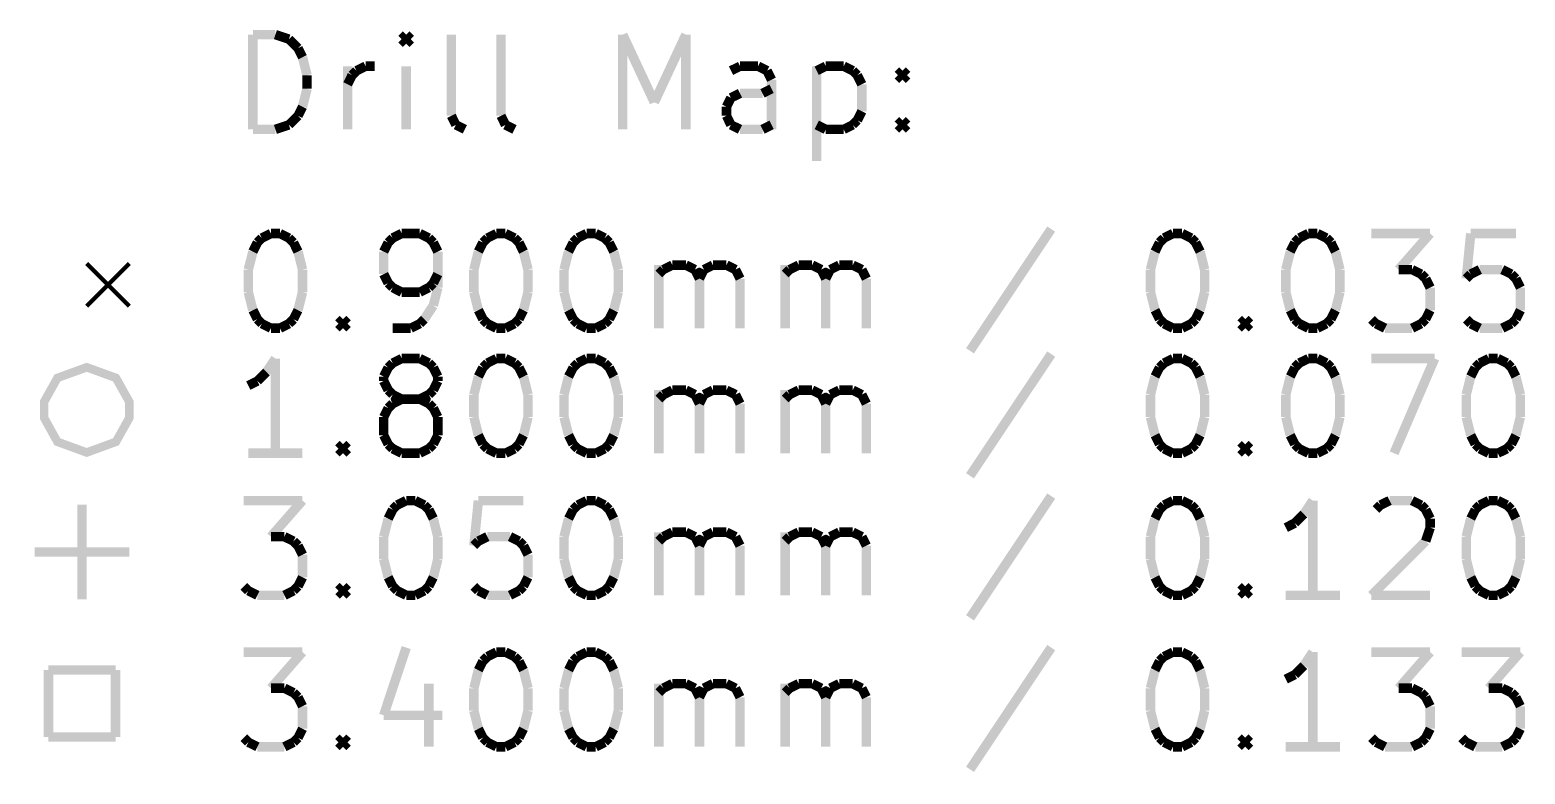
# Model space of a CAD drawing. Extents: x 0.23 to 9.34, y 0.11 to 4.43.
# Drawn here: x 0.228 to 1.471, y 0.119 to 0.738 of the extents above; entities that cross this region are included whole.
import ezdxf

# ---------------------------------------------------------------- set-up
doc = ezdxf.new("R2010")
doc.units = 0
doc.layers.get('0').update_dxf_attribs({"linetype": 'CONTINUOUS'})

msp = doc.modelspace()

# ---------------------------------------------------------------- linework, layer by layer
at = {"color": 173}
for points, const_width in [([(0.41314, 0.655328), (0.41314, 0.734104)], 0.007874), ([(0.41314, 0.734104), (0.431858, 0.734104)], 0.007874), ([(0.431858, 0.734104), (0.443088, 0.73036)], 0.007874), ([(0.443088, 0.73036), (0.450629, 0.722819)], 0.007874), ([(0.540582, 0.734104), (0.536838, 0.73036)], 0.007874), ([(0.536838, 0.73036), (0.540582, 0.726563)], 0.007874), ([(0.544379, 0.73036), (0.540582, 0.734104)], 0.007874), ([(0.540582, 0.734104), (0.540582, 0.726563)], 0.007874), ([(0.540582, 0.726563), (0.544379, 0.73036)], 0.007874), ([(0.578125, 0.666613), (0.578125, 0.734104)], 0.007874), ([(0.619358, 0.666613), (0.619358, 0.734104)], 0.007874), ([(0.720594, 0.655328), (0.720594, 0.734104)], 0.007874), ([(0.720594, 0.734104), (0.746853, 0.677843)], 0.007874), ([(0.746853, 0.677843), (0.773058, 0.734104)], 0.007874), ([(0.773058, 0.734104), (0.773058, 0.655328)], 0.007874), ([(0.450629, 0.722819), (0.454372, 0.715332)], 0.007874), ([(0.454372, 0.715332), (0.458117, 0.700358)], 0.007874), ([(0.491863, 0.655328), (0.491863, 0.707844)], 0.007874), ([(0.499349, 0.704101), (0.506836, 0.707844)], 0.007874), ([(0.506836, 0.707844), (0.514378, 0.707844)], 0.007874), ([(0.540582, 0.655328), (0.540582, 0.707844)], 0.007874), ([(0.818088, 0.707844), (0.810547, 0.704101)], 0.007874), ([(0.833062, 0.707844), (0.818088, 0.707844)], 0.007874), ([(0.840549, 0.704101), (0.833062, 0.707844)], 0.007874), ([(0.881836, 0.707844), (0.881836, 0.629124)], 0.007874), ([(0.881836, 0.704101), (0.889324, 0.707844)], 0.007874), ([(0.889324, 0.707844), (0.904297, 0.707844)], 0.007874), ([(0.904297, 0.707844), (0.911783, 0.704101)], 0.007874), ([(0.458117, 0.700358), (0.458117, 0.689074)], 0.007874), ([(0.491863, 0.692817), (0.495606, 0.700358)], 0.007874), ([(0.495606, 0.700358), (0.499349, 0.704101)], 0.007874), ([(0.844293, 0.696615), (0.840549, 0.704101)], 0.007874), ([(0.844293, 0.655328), (0.844293, 0.696615)], 0.007874), ([(0.911783, 0.704101), (0.915582, 0.700358)], 0.007874), ([(0.915582, 0.700358), (0.919325, 0.692817)], 0.007874), ([(0.919325, 0.692817), (0.919325, 0.670356)], 0.007874), ([(0.949328, 0.700358), (0.953071, 0.704101)], 0.007874), ([(0.953071, 0.696615), (0.949328, 0.700358)], 0.007874), ([(0.953071, 0.704101), (0.956814, 0.700358)], 0.007874), ([(0.953071, 0.704101), (0.953071, 0.696615)], 0.007874), ([(0.956814, 0.700358), (0.953071, 0.696615)], 0.007874), ([(0.458117, 0.689074), (0.454372, 0.6741)], 0.007874), ([(0.806803, 0.6741), (0.810547, 0.681586)], 0.007874), ([(0.810547, 0.681586), (0.818088, 0.685331)], 0.007874), ([(0.818088, 0.685331), (0.836806, 0.685331)], 0.007874), ([(0.836806, 0.685331), (0.844293, 0.689074)], 0.007874), ([(0.454372, 0.6741), (0.450629, 0.666613)], 0.007874), ([(0.806803, 0.666613), (0.806803, 0.6741)], 0.007874), ([(0.919325, 0.670356), (0.915582, 0.662869)], 0.007874), ([(0.431858, 0.655328), (0.41314, 0.655328)], 0.007874), ([(0.443088, 0.659071), (0.431858, 0.655328)], 0.007874), ([(0.450629, 0.666613), (0.443088, 0.659071)], 0.007874), ([(0.581868, 0.659071), (0.578125, 0.666613)], 0.007874), ([(0.589356, 0.655328), (0.581868, 0.659071)], 0.007874), ([(0.623101, 0.659071), (0.619358, 0.666613)], 0.007874), ([(0.630588, 0.655328), (0.623101, 0.659071)], 0.007874), ([(0.810547, 0.659071), (0.806803, 0.666613)], 0.007874), ([(0.818088, 0.655328), (0.810547, 0.659071)], 0.007874), ([(0.836806, 0.655328), (0.818088, 0.655328)], 0.007874), ([(0.844293, 0.659071), (0.836806, 0.655328)], 0.007874), ([(0.889324, 0.655328), (0.881836, 0.659071)], 0.007874), ([(0.904297, 0.655328), (0.889324, 0.655328)], 0.007874), ([(0.911783, 0.659071), (0.904297, 0.655328)], 0.007874), ([(0.915582, 0.662869), (0.911783, 0.659071)], 0.007874), ([(0.949328, 0.659071), (0.953071, 0.662869)], 0.007874), ([(0.953071, 0.655328), (0.949328, 0.659071)], 0.007874), ([(0.953071, 0.662869), (0.956814, 0.659071)], 0.007874), ([(0.953071, 0.662869), (0.953071, 0.655328)], 0.007874), ([(0.956814, 0.659071), (0.953071, 0.655328)], 0.007874), ([(0.420628, 0.564996), (0.428114, 0.568739)], 0.007874), ([(0.428114, 0.568739), (0.435601, 0.568739)], 0.007874), ([(0.435601, 0.568739), (0.443088, 0.564996)], 0.007874), ([(0.536838, 0.568739), (0.529351, 0.564996)], 0.007874), ([(0.551867, 0.568739), (0.536838, 0.568739)], 0.007874), ([(0.559353, 0.564996), (0.551867, 0.568739)], 0.007874), ([(0.608074, 0.564996), (0.615614, 0.568739)], 0.007874), ([(0.615614, 0.568739), (0.623101, 0.568739)], 0.007874), ([(0.623101, 0.568739), (0.630588, 0.564996)], 0.007874), ([(0.683106, 0.564996), (0.690593, 0.568739)], 0.007874), ([(0.690593, 0.568739), (0.698079, 0.568739)], 0.007874), ([(0.698079, 0.568739), (0.705567, 0.564996)], 0.007874), ([(1.07677, 0.572483), (1.00928, 0.471246)], 0.007874), ([(1.17052, 0.564996), (1.17801, 0.568739)], 0.007874), ([(1.17801, 0.568739), (1.18555, 0.568739)], 0.007874), ([(1.18555, 0.568739), (1.19303, 0.564996)], 0.007874), ([(1.28299, 0.564996), (1.29053, 0.568739)], 0.007874), ([(1.29053, 0.568739), (1.29801, 0.568739)], 0.007874), ([(1.29801, 0.568739), (1.3055, 0.564996)], 0.007874), ([(1.34299, 0.568739), (1.39176, 0.568739)], 0.007874), ([(1.39176, 0.568739), (1.36551, 0.538738)], 0.007874), ([(1.42551, 0.568739), (1.42176, 0.53125)], 0.007874), ([(1.463, 0.568739), (1.42551, 0.568739)], 0.007874), ([(0.41314, 0.553711), (0.416883, 0.561253)], 0.007874), ([(0.416883, 0.561253), (0.420628, 0.564996)], 0.007874), ([(0.443088, 0.564996), (0.446886, 0.561253)], 0.007874), ([(0.446886, 0.561253), (0.450629, 0.553711)], 0.007874), ([(0.525608, 0.561253), (0.521864, 0.553711)], 0.007874), ([(0.529351, 0.564996), (0.525608, 0.561253)], 0.007874), ([(0.563097, 0.561253), (0.559353, 0.564996)], 0.007874), ([(0.56684, 0.553711), (0.563097, 0.561253)], 0.007874), ([(0.600586, 0.553711), (0.604329, 0.561253)], 0.007874), ([(0.604329, 0.561253), (0.608074, 0.564996)], 0.007874), ([(0.630588, 0.564996), (0.634332, 0.561253)], 0.007874), ([(0.634332, 0.561253), (0.638075, 0.553711)], 0.007874), ([(0.675564, 0.553711), (0.679363, 0.561253)], 0.007874), ([(0.679363, 0.561253), (0.683106, 0.564996)], 0.007874), ([(0.705567, 0.564996), (0.70931, 0.561253)], 0.007874), ([(0.70931, 0.561253), (0.713108, 0.553711)], 0.007874), ([(1.16303, 0.553711), (1.16677, 0.561253)], 0.007874), ([(1.16677, 0.561253), (1.17052, 0.564996)], 0.007874), ([(1.19303, 0.564996), (1.19678, 0.561253)], 0.007874), ([(1.19678, 0.561253), (1.20052, 0.553711)], 0.007874), ([(1.2755, 0.553711), (1.27924, 0.561253)], 0.007874), ([(1.27924, 0.561253), (1.28299, 0.564996)], 0.007874), ([(1.3055, 0.564996), (1.30924, 0.561253)], 0.007874), ([(1.30924, 0.561253), (1.31299, 0.553711)], 0.007874), ([(0.409343, 0.538738), (0.41314, 0.553711)], 0.007874), ([(0.450629, 0.553711), (0.454372, 0.538738)], 0.007874), ([(0.521864, 0.553711), (0.521864, 0.534993)], 0.007874), ([(0.56684, 0.523762), (0.56684, 0.553711)], 0.007874), ([(0.596843, 0.538738), (0.600586, 0.553711)], 0.007874), ([(0.638075, 0.553711), (0.641818, 0.538738)], 0.007874), ([(0.671821, 0.538738), (0.675564, 0.553711)], 0.007874), ([(0.713108, 0.553711), (0.716851, 0.538738)], 0.007874), ([(1.15929, 0.538738), (1.16303, 0.553711)], 0.007874), ([(1.20052, 0.553711), (1.20426, 0.538738)], 0.007874), ([(1.27176, 0.538738), (1.2755, 0.553711)], 0.007874), ([(1.31299, 0.553711), (1.31673, 0.538738)], 0.007874), ([(0.275011, 0.543728), (0.310439, 0.508301)], 0.003543), ([(0.310439, 0.543728), (0.275011, 0.508301)], 0.003543), ([(0.409343, 0.519965), (0.409343, 0.538738)], 0.007874), ([(0.454372, 0.538738), (0.454372, 0.519965)], 0.007874), ([(0.521864, 0.534993), (0.525608, 0.527507)], 0.007874), ([(0.563097, 0.527507), (0.56684, 0.534993)], 0.007874), ([(0.596843, 0.519965), (0.596843, 0.538738)], 0.007874), ([(0.641818, 0.538738), (0.641818, 0.519965)], 0.007874), ([(0.671821, 0.519965), (0.671821, 0.538738)], 0.007874), ([(0.716851, 0.538738), (0.716851, 0.519965)], 0.007874), ([(0.750597, 0.490018), (0.750597, 0.542481)], 0.007874), ([(0.750597, 0.534993), (0.75434, 0.538738)], 0.007874), ([(0.75434, 0.538738), (0.761828, 0.542481)], 0.007874), ([(0.761828, 0.542481), (0.773058, 0.542481)], 0.007874), ([(0.773058, 0.542481), (0.780599, 0.538738)], 0.007874), ([(0.780599, 0.538738), (0.784343, 0.53125)], 0.007874), ([(0.784343, 0.53125), (0.788086, 0.538738)], 0.007874), ([(0.784343, 0.53125), (0.784343, 0.490018)], 0.007874), ([(0.788086, 0.538738), (0.795574, 0.542481)], 0.007874), ([(0.795574, 0.542481), (0.806803, 0.542481)], 0.007874), ([(0.806803, 0.542481), (0.814344, 0.538738)], 0.007874), ([(0.814344, 0.538738), (0.818088, 0.53125)], 0.007874), ([(0.818088, 0.53125), (0.818088, 0.490018)], 0.007874), ([(0.855578, 0.490018), (0.855578, 0.542481)], 0.007874), ([(0.855578, 0.534993), (0.859321, 0.538738)], 0.007874), ([(0.859321, 0.538738), (0.866808, 0.542481)], 0.007874), ([(0.866808, 0.542481), (0.878039, 0.542481)], 0.007874), ([(0.878039, 0.542481), (0.885579, 0.538738)], 0.007874), ([(0.885579, 0.538738), (0.889324, 0.53125)], 0.007874), ([(0.889324, 0.53125), (0.893067, 0.538738)], 0.007874), ([(0.889324, 0.53125), (0.889324, 0.490018)], 0.007874), ([(0.893067, 0.538738), (0.900553, 0.542481)], 0.007874), ([(0.900553, 0.542481), (0.911783, 0.542481)], 0.007874), ([(0.911783, 0.542481), (0.919325, 0.538738)], 0.007874), ([(0.919325, 0.538738), (0.923068, 0.53125)], 0.007874), ([(0.923068, 0.53125), (0.923068, 0.490018)], 0.007874), ([(1.15929, 0.519965), (1.15929, 0.538738)], 0.007874), ([(1.20426, 0.538738), (1.20426, 0.519965)], 0.007874), ([(1.27176, 0.519965), (1.27176, 0.538738)], 0.007874), ([(1.31673, 0.538738), (1.31673, 0.519965)], 0.007874), ([(1.36551, 0.538738), (1.37674, 0.538738)], 0.007874), ([(1.37674, 0.538738), (1.38422, 0.534993)], 0.007874), ([(1.38422, 0.534993), (1.38802, 0.53125)], 0.007874), ([(1.38802, 0.53125), (1.39176, 0.523762)], 0.007874), ([(1.42176, 0.53125), (1.42551, 0.534993)], 0.007874), ([(1.42551, 0.534993), (1.433, 0.538738)], 0.007874), ([(1.433, 0.538738), (1.45171, 0.538738)], 0.007874), ([(1.45171, 0.538738), (1.45925, 0.534993)], 0.007874), ([(1.45925, 0.534993), (1.463, 0.53125)], 0.007874), ([(1.463, 0.53125), (1.46674, 0.523762)], 0.007874), ([(0.41314, 0.504992), (0.409343, 0.519965)], 0.007874), ([(0.454372, 0.519965), (0.450629, 0.504992)], 0.007874), ([(0.525608, 0.527507), (0.529351, 0.523762)], 0.007874), ([(0.529351, 0.523762), (0.536838, 0.519965)], 0.007874), ([(0.536838, 0.519965), (0.551867, 0.519965)], 0.007874), ([(0.551867, 0.519965), (0.559353, 0.523762)], 0.007874), ([(0.559353, 0.523762), (0.563097, 0.527507)], 0.007874), ([(0.563097, 0.508735), (0.56684, 0.523762)], 0.007874), ([(0.600586, 0.504992), (0.596843, 0.519965)], 0.007874), ([(0.641818, 0.519965), (0.638075, 0.504992)], 0.007874), ([(0.675564, 0.504992), (0.671821, 0.519965)], 0.007874), ([(0.716851, 0.519965), (0.713108, 0.504992)], 0.007874), ([(1.16303, 0.504992), (1.15929, 0.519965)], 0.007874), ([(1.20426, 0.519965), (1.20052, 0.504992)], 0.007874), ([(1.2755, 0.504992), (1.27176, 0.519965)], 0.007874), ([(1.31673, 0.519965), (1.31299, 0.504992)], 0.007874), ([(1.39176, 0.523762), (1.39176, 0.504992)], 0.007874), ([(1.46674, 0.523762), (1.46674, 0.504992)], 0.007874), ([(0.55561, 0.497504), (0.563097, 0.508735)], 0.007874), ([(0.416883, 0.497504), (0.41314, 0.504992)], 0.007874), ([(0.420628, 0.493761), (0.416883, 0.497504)], 0.007874), ([(0.428114, 0.490018), (0.420628, 0.493761)], 0.007874), ([(0.443088, 0.493761), (0.435601, 0.490018)], 0.007874), ([(0.446886, 0.497504), (0.443088, 0.493761)], 0.007874), ([(0.450629, 0.504992), (0.446886, 0.497504)], 0.007874), ([(0.484375, 0.493761), (0.488118, 0.497504)], 0.007874), ([(0.488118, 0.490018), (0.484375, 0.493761)], 0.007874), ([(0.488118, 0.497504), (0.491863, 0.493761)], 0.007874), ([(0.488118, 0.497504), (0.488118, 0.490018)], 0.007874), ([(0.491863, 0.493761), (0.488118, 0.490018)], 0.007874), ([(0.544379, 0.490018), (0.551867, 0.493761)], 0.007874), ([(0.551867, 0.493761), (0.55561, 0.497504)], 0.007874), ([(0.604329, 0.497504), (0.600586, 0.504992)], 0.007874), ([(0.608074, 0.493761), (0.604329, 0.497504)], 0.007874), ([(0.615614, 0.490018), (0.608074, 0.493761)], 0.007874), ([(0.630588, 0.493761), (0.623101, 0.490018)], 0.007874), ([(0.634332, 0.497504), (0.630588, 0.493761)], 0.007874), ([(0.638075, 0.504992), (0.634332, 0.497504)], 0.007874), ([(0.679363, 0.497504), (0.675564, 0.504992)], 0.007874), ([(0.683106, 0.493761), (0.679363, 0.497504)], 0.007874), ([(0.690593, 0.490018), (0.683106, 0.493761)], 0.007874), ([(0.705567, 0.493761), (0.698079, 0.490018)], 0.007874), ([(0.70931, 0.497504), (0.705567, 0.493761)], 0.007874), ([(0.713108, 0.504992), (0.70931, 0.497504)], 0.007874), ([(1.16677, 0.497504), (1.16303, 0.504992)], 0.007874), ([(1.17052, 0.493761), (1.16677, 0.497504)], 0.007874), ([(1.17801, 0.490018), (1.17052, 0.493761)], 0.007874), ([(1.19303, 0.493761), (1.18555, 0.490018)], 0.007874), ([(1.19678, 0.497504), (1.19303, 0.493761)], 0.007874), ([(1.20052, 0.504992), (1.19678, 0.497504)], 0.007874), ([(1.23427, 0.493761), (1.23801, 0.497504)], 0.007874), ([(1.23801, 0.490018), (1.23427, 0.493761)], 0.007874), ([(1.23801, 0.497504), (1.24175, 0.493761)], 0.007874), ([(1.23801, 0.497504), (1.23801, 0.490018)], 0.007874), ([(1.24175, 0.493761), (1.23801, 0.490018)], 0.007874), ([(1.27924, 0.497504), (1.2755, 0.504992)], 0.007874), ([(1.28299, 0.493761), (1.27924, 0.497504)], 0.007874), ([(1.29053, 0.490018), (1.28299, 0.493761)], 0.007874), ([(1.3055, 0.493761), (1.29801, 0.490018)], 0.007874), ([(1.30924, 0.497504), (1.3055, 0.493761)], 0.007874), ([(1.31299, 0.504992), (1.30924, 0.497504)], 0.007874), ([(1.34673, 0.493761), (1.34299, 0.497504)], 0.007874), ([(1.35427, 0.490018), (1.34673, 0.493761)], 0.007874), ([(1.38422, 0.493761), (1.37674, 0.490018)], 0.007874), ([(1.38802, 0.497504), (1.38422, 0.493761)], 0.007874), ([(1.39176, 0.504992), (1.38802, 0.497504)], 0.007874), ([(1.42551, 0.493761), (1.42176, 0.497504)], 0.007874), ([(1.433, 0.490018), (1.42551, 0.493761)], 0.007874), ([(1.45925, 0.493761), (1.45171, 0.490018)], 0.007874), ([(1.463, 0.497504), (1.45925, 0.493761)], 0.007874), ([(1.46674, 0.504992), (1.463, 0.497504)], 0.007874), ([(0.435601, 0.490018), (0.428114, 0.490018)], 0.007874), ([(0.529351, 0.490018), (0.544379, 0.490018)], 0.007874), ([(0.623101, 0.490018), (0.615614, 0.490018)], 0.007874), ([(0.698079, 0.490018), (0.690593, 0.490018)], 0.007874), ([(1.18555, 0.490018), (1.17801, 0.490018)], 0.007874), ([(1.29801, 0.490018), (1.29053, 0.490018)], 0.007874), ([(1.37674, 0.490018), (1.35427, 0.490018)], 0.007874), ([(1.45171, 0.490018), (1.433, 0.490018)], 0.007874), ([(1.07677, 0.468533), (1.00928, 0.367296)], 0.007874), ([(0.431858, 0.464789), (0.424371, 0.45356)], 0.007874), ([(0.431858, 0.386068), (0.431858, 0.464789)], 0.007874), ([(0.521864, 0.449815), (0.525608, 0.457303)], 0.007874), ([(0.525608, 0.457303), (0.529351, 0.461046)], 0.007874), ([(0.529351, 0.461046), (0.536838, 0.464789)], 0.007874), ([(0.536838, 0.464789), (0.551867, 0.464789)], 0.007874), ([(0.551867, 0.464789), (0.559353, 0.461046)], 0.007874), ([(0.559353, 0.461046), (0.563097, 0.457303)], 0.007874), ([(0.563097, 0.457303), (0.56684, 0.449815)], 0.007874), ([(0.600586, 0.449815), (0.604329, 0.457303)], 0.007874), ([(0.604329, 0.457303), (0.608074, 0.461046)], 0.007874), ([(0.608074, 0.461046), (0.615614, 0.464789)], 0.007874), ([(0.615614, 0.464789), (0.623101, 0.464789)], 0.007874), ([(0.623101, 0.464789), (0.630588, 0.461046)], 0.007874), ([(0.630588, 0.461046), (0.634332, 0.457303)], 0.007874), ([(0.634332, 0.457303), (0.638075, 0.449815)], 0.007874), ([(0.675564, 0.449815), (0.679363, 0.457303)], 0.007874), ([(0.679363, 0.457303), (0.683106, 0.461046)], 0.007874), ([(0.683106, 0.461046), (0.690593, 0.464789)], 0.007874), ([(0.690593, 0.464789), (0.698079, 0.464789)], 0.007874), ([(0.698079, 0.464789), (0.705567, 0.461046)], 0.007874), ([(0.705567, 0.461046), (0.70931, 0.457303)], 0.007874), ([(0.70931, 0.457303), (0.713108, 0.449815)], 0.007874), ([(1.16303, 0.449815), (1.16677, 0.457303)], 0.007874), ([(1.16677, 0.457303), (1.17052, 0.461046)], 0.007874), ([(1.17052, 0.461046), (1.17801, 0.464789)], 0.007874), ([(1.17801, 0.464789), (1.18555, 0.464789)], 0.007874), ([(1.18555, 0.464789), (1.19303, 0.461046)], 0.007874), ([(1.19303, 0.461046), (1.19678, 0.457303)], 0.007874), ([(1.19678, 0.457303), (1.20052, 0.449815)], 0.007874), ([(1.2755, 0.449815), (1.27924, 0.457303)], 0.007874), ([(1.27924, 0.457303), (1.28299, 0.461046)], 0.007874), ([(1.28299, 0.461046), (1.29053, 0.464789)], 0.007874), ([(1.29053, 0.464789), (1.29801, 0.464789)], 0.007874), ([(1.29801, 0.464789), (1.3055, 0.461046)], 0.007874), ([(1.3055, 0.461046), (1.30924, 0.457303)], 0.007874), ([(1.30924, 0.457303), (1.31299, 0.449815)], 0.007874), ([(1.34299, 0.464789), (1.39551, 0.464789)], 0.007874), ([(1.39551, 0.464789), (1.36176, 0.386068)], 0.007874), ([(1.42551, 0.449815), (1.42925, 0.457303)], 0.007874), ([(1.42925, 0.457303), (1.433, 0.461046)], 0.007874), ([(1.433, 0.461046), (1.44049, 0.464789)], 0.007874), ([(1.44049, 0.464789), (1.44797, 0.464789)], 0.007874), ([(1.44797, 0.464789), (1.45551, 0.461046)], 0.007874), ([(1.45551, 0.461046), (1.45925, 0.457303)], 0.007874), ([(1.45925, 0.457303), (1.463, 0.449815)], 0.007874), ([(0.416883, 0.446072), (0.409343, 0.442275)], 0.007874), ([(0.424371, 0.45356), (0.416883, 0.446072)], 0.007874), ([(0.521864, 0.446072), (0.521864, 0.449815)], 0.007874), ([(0.525608, 0.438531), (0.521864, 0.446072)], 0.007874), ([(0.56684, 0.446072), (0.563097, 0.438531)], 0.007874), ([(0.56684, 0.449815), (0.56684, 0.446072)], 0.007874), ([(0.596843, 0.434788), (0.600586, 0.449815)], 0.007874), ([(0.638075, 0.449815), (0.641818, 0.434788)], 0.007874), ([(0.671821, 0.434788), (0.675564, 0.449815)], 0.007874), ([(0.713108, 0.449815), (0.716851, 0.434788)], 0.007874), ([(1.15929, 0.434788), (1.16303, 0.449815)], 0.007874), ([(1.20052, 0.449815), (1.20426, 0.434788)], 0.007874), ([(1.27176, 0.434788), (1.2755, 0.449815)], 0.007874), ([(1.31299, 0.449815), (1.31673, 0.434788)], 0.007874), ([(1.42176, 0.434788), (1.42551, 0.449815)], 0.007874), ([(1.463, 0.449815), (1.46674, 0.434788)], 0.007874), ([(0.529351, 0.434788), (0.525608, 0.438531)], 0.007874), ([(0.536838, 0.431044), (0.529351, 0.434788)], 0.007874), ([(0.559353, 0.434788), (0.551867, 0.431044)], 0.007874), ([(0.563097, 0.438531), (0.559353, 0.434788)], 0.007874), ([(0.596843, 0.416069), (0.596843, 0.434788)], 0.007874), ([(0.641818, 0.434788), (0.641818, 0.416069)], 0.007874), ([(0.671821, 0.416069), (0.671821, 0.434788)], 0.007874), ([(0.716851, 0.434788), (0.716851, 0.416069)], 0.007874), ([(0.750597, 0.386068), (0.750597, 0.438531)], 0.007874), ([(0.750597, 0.431044), (0.75434, 0.434788)], 0.007874), ([(0.75434, 0.434788), (0.761828, 0.438531)], 0.007874), ([(0.761828, 0.438531), (0.773058, 0.438531)], 0.007874), ([(0.773058, 0.438531), (0.780599, 0.434788)], 0.007874), ([(0.780599, 0.434788), (0.784343, 0.4273)], 0.007874), ([(0.784343, 0.4273), (0.788086, 0.434788)], 0.007874), ([(0.788086, 0.434788), (0.795574, 0.438531)], 0.007874), ([(0.795574, 0.438531), (0.806803, 0.438531)], 0.007874), ([(0.806803, 0.438531), (0.814344, 0.434788)], 0.007874), ([(0.814344, 0.434788), (0.818088, 0.4273)], 0.007874), ([(0.855578, 0.386068), (0.855578, 0.438531)], 0.007874), ([(0.855578, 0.431044), (0.859321, 0.434788)], 0.007874), ([(0.859321, 0.434788), (0.866808, 0.438531)], 0.007874), ([(0.866808, 0.438531), (0.878039, 0.438531)], 0.007874), ([(0.878039, 0.438531), (0.885579, 0.434788)], 0.007874), ([(0.885579, 0.434788), (0.889324, 0.4273)], 0.007874), ([(0.889324, 0.4273), (0.893067, 0.434788)], 0.007874), ([(0.893067, 0.434788), (0.900553, 0.438531)], 0.007874), ([(0.900553, 0.438531), (0.911783, 0.438531)], 0.007874), ([(0.911783, 0.438531), (0.919325, 0.434788)], 0.007874), ([(0.919325, 0.434788), (0.923068, 0.4273)], 0.007874), ([(1.15929, 0.416069), (1.15929, 0.434788)], 0.007874), ([(1.20426, 0.434788), (1.20426, 0.416069)], 0.007874), ([(1.27176, 0.416069), (1.27176, 0.434788)], 0.007874), ([(1.31673, 0.434788), (1.31673, 0.416069)], 0.007874), ([(1.42176, 0.416069), (1.42176, 0.434788)], 0.007874), ([(1.46674, 0.434788), (1.46674, 0.416069)], 0.007874), ([(0.525608, 0.423557), (0.521864, 0.416069)], 0.007874), ([(0.529351, 0.4273), (0.525608, 0.423557)], 0.007874), ([(0.536838, 0.431044), (0.529351, 0.4273)], 0.007874), ([(0.551867, 0.431044), (0.536838, 0.431044)], 0.007874), ([(0.559353, 0.4273), (0.551867, 0.431044)], 0.007874), ([(0.563097, 0.423557), (0.559353, 0.4273)], 0.007874), ([(0.56684, 0.416069), (0.563097, 0.423557)], 0.007874), ([(0.784343, 0.4273), (0.784343, 0.386068)], 0.007874), ([(0.818088, 0.4273), (0.818088, 0.386068)], 0.007874), ([(0.889324, 0.4273), (0.889324, 0.386068)], 0.007874), ([(0.923068, 0.4273), (0.923068, 0.386068)], 0.007874), ([(0.521864, 0.416069), (0.521864, 0.401042)], 0.007874), ([(0.56684, 0.401042), (0.56684, 0.416069)], 0.007874), ([(0.600586, 0.401042), (0.596843, 0.416069)], 0.007874), ([(0.641818, 0.416069), (0.638075, 0.401042)], 0.007874), ([(0.675564, 0.401042), (0.671821, 0.416069)], 0.007874), ([(0.716851, 0.416069), (0.713108, 0.401042)], 0.007874), ([(1.16303, 0.401042), (1.15929, 0.416069)], 0.007874), ([(1.20426, 0.416069), (1.20052, 0.401042)], 0.007874), ([(1.2755, 0.401042), (1.27176, 0.416069)], 0.007874), ([(1.31673, 0.416069), (1.31299, 0.401042)], 0.007874), ([(1.42551, 0.401042), (1.42176, 0.416069)], 0.007874), ([(1.46674, 0.416069), (1.463, 0.401042)], 0.007874), ([(0.521864, 0.401042), (0.525608, 0.393554)], 0.007874), ([(0.563097, 0.393554), (0.56684, 0.401042)], 0.007874), ([(0.604329, 0.393554), (0.600586, 0.401042)], 0.007874), ([(0.638075, 0.401042), (0.634332, 0.393554)], 0.007874), ([(0.679363, 0.393554), (0.675564, 0.401042)], 0.007874), ([(0.713108, 0.401042), (0.70931, 0.393554)], 0.007874), ([(1.16677, 0.393554), (1.16303, 0.401042)], 0.007874), ([(1.20052, 0.401042), (1.19678, 0.393554)], 0.007874), ([(1.27924, 0.393554), (1.2755, 0.401042)], 0.007874), ([(1.31299, 0.401042), (1.30924, 0.393554)], 0.007874), ([(1.42925, 0.393554), (1.42551, 0.401042)], 0.007874), ([(1.463, 0.401042), (1.45925, 0.393554)], 0.007874), ([(0.454372, 0.386068), (0.409343, 0.386068)], 0.007874), ([(0.484375, 0.389811), (0.488118, 0.393554)], 0.007874), ([(0.488118, 0.386068), (0.484375, 0.389811)], 0.007874), ([(0.488118, 0.393554), (0.491863, 0.389811)], 0.007874), ([(0.488118, 0.393554), (0.488118, 0.386068)], 0.007874), ([(0.491863, 0.389811), (0.488118, 0.386068)], 0.007874), ([(0.525608, 0.393554), (0.529351, 0.389811)], 0.007874), ([(0.529351, 0.389811), (0.536838, 0.386068)], 0.007874), ([(0.536838, 0.386068), (0.551867, 0.386068)], 0.007874), ([(0.551867, 0.386068), (0.559353, 0.389811)], 0.007874), ([(0.559353, 0.389811), (0.563097, 0.393554)], 0.007874), ([(0.608074, 0.389811), (0.604329, 0.393554)], 0.007874), ([(0.615614, 0.386068), (0.608074, 0.389811)], 0.007874), ([(0.623101, 0.386068), (0.615614, 0.386068)], 0.007874), ([(0.630588, 0.389811), (0.623101, 0.386068)], 0.007874), ([(0.634332, 0.393554), (0.630588, 0.389811)], 0.007874), ([(0.683106, 0.389811), (0.679363, 0.393554)], 0.007874), ([(0.690593, 0.386068), (0.683106, 0.389811)], 0.007874), ([(0.698079, 0.386068), (0.690593, 0.386068)], 0.007874), ([(0.705567, 0.389811), (0.698079, 0.386068)], 0.007874), ([(0.70931, 0.393554), (0.705567, 0.389811)], 0.007874), ([(1.17052, 0.389811), (1.16677, 0.393554)], 0.007874), ([(1.17801, 0.386068), (1.17052, 0.389811)], 0.007874), ([(1.18555, 0.386068), (1.17801, 0.386068)], 0.007874), ([(1.19303, 0.389811), (1.18555, 0.386068)], 0.007874), ([(1.19678, 0.393554), (1.19303, 0.389811)], 0.007874), ([(1.23427, 0.389811), (1.23801, 0.393554)], 0.007874), ([(1.23801, 0.386068), (1.23427, 0.389811)], 0.007874), ([(1.23801, 0.393554), (1.24175, 0.389811)], 0.007874), ([(1.23801, 0.393554), (1.23801, 0.386068)], 0.007874), ([(1.24175, 0.389811), (1.23801, 0.386068)], 0.007874), ([(1.28299, 0.389811), (1.27924, 0.393554)], 0.007874), ([(1.29053, 0.386068), (1.28299, 0.389811)], 0.007874), ([(1.29801, 0.386068), (1.29053, 0.386068)], 0.007874), ([(1.3055, 0.389811), (1.29801, 0.386068)], 0.007874), ([(1.30924, 0.393554), (1.3055, 0.389811)], 0.007874), ([(1.433, 0.389811), (1.42925, 0.393554)], 0.007874), ([(1.44049, 0.386068), (1.433, 0.389811)], 0.007874), ([(1.44797, 0.386068), (1.44049, 0.386068)], 0.007874), ([(1.45551, 0.389811), (1.44797, 0.386068)], 0.007874), ([(1.45925, 0.393554), (1.45551, 0.389811)], 0.007874), ([(0.405599, 0.346679), (0.454372, 0.346679)], 0.007874), ([(0.454372, 0.346679), (0.428114, 0.316678)], 0.007874), ([(0.533094, 0.342936), (0.540582, 0.346679)], 0.007874), ([(0.540582, 0.346679), (0.548122, 0.346679)], 0.007874), ([(0.548122, 0.346679), (0.55561, 0.342936)], 0.007874), ([(0.600586, 0.346679), (0.596843, 0.30919)], 0.007874), ([(0.638075, 0.346679), (0.600586, 0.346679)], 0.007874), ([(0.683106, 0.342936), (0.690593, 0.346679)], 0.007874), ([(0.690593, 0.346679), (0.698079, 0.346679)], 0.007874), ([(0.698079, 0.346679), (0.705567, 0.342936)], 0.007874), ([(1.07677, 0.350424), (1.00928, 0.249186)], 0.007874), ([(1.17052, 0.342936), (1.17801, 0.346679)], 0.007874), ([(1.17801, 0.346679), (1.18555, 0.346679)], 0.007874), ([(1.18555, 0.346679), (1.19303, 0.342936)], 0.007874), ([(1.29427, 0.346679), (1.28678, 0.335449)], 0.007874), ([(1.29427, 0.267958), (1.29427, 0.346679)], 0.007874), ([(1.35048, 0.342936), (1.35802, 0.346679)], 0.007874), ([(1.35802, 0.346679), (1.37674, 0.346679)], 0.007874), ([(1.37674, 0.346679), (1.38422, 0.342936)], 0.007874), ([(1.433, 0.342936), (1.44049, 0.346679)], 0.007874), ([(1.44049, 0.346679), (1.44797, 0.346679)], 0.007874), ([(1.44797, 0.346679), (1.45551, 0.342936)], 0.007874), ([(0.271104, 0.343317), (0.271104, 0.264594)], 0.007874), ([(0.521864, 0.316678), (0.525608, 0.331706)], 0.007874), ([(0.525608, 0.331706), (0.529351, 0.339193)], 0.007874), ([(0.529351, 0.339193), (0.533094, 0.342936)], 0.007874), ([(0.55561, 0.342936), (0.559353, 0.339193)], 0.007874), ([(0.559353, 0.339193), (0.563097, 0.331706)], 0.007874), ([(0.563097, 0.331706), (0.56684, 0.316678)], 0.007874), ([(0.671821, 0.316678), (0.675564, 0.331706)], 0.007874), ([(0.675564, 0.331706), (0.679363, 0.339193)], 0.007874), ([(0.679363, 0.339193), (0.683106, 0.342936)], 0.007874), ([(0.705567, 0.342936), (0.70931, 0.339193)], 0.007874), ([(0.70931, 0.339193), (0.713108, 0.331706)], 0.007874), ([(0.713108, 0.331706), (0.716851, 0.316678)], 0.007874), ([(1.15929, 0.316678), (1.16303, 0.331706)], 0.007874), ([(1.16303, 0.331706), (1.16677, 0.339193)], 0.007874), ([(1.16677, 0.339193), (1.17052, 0.342936)], 0.007874), ([(1.19303, 0.342936), (1.19678, 0.339193)], 0.007874), ([(1.19678, 0.339193), (1.20052, 0.331706)], 0.007874), ([(1.20052, 0.331706), (1.20426, 0.316678)], 0.007874), ([(1.28678, 0.335449), (1.27924, 0.327963)], 0.007874), ([(1.34673, 0.339193), (1.35048, 0.342936)], 0.007874), ([(1.38422, 0.342936), (1.38802, 0.339193)], 0.007874), ([(1.38802, 0.339193), (1.39176, 0.331706)], 0.007874), ([(1.39176, 0.331706), (1.39176, 0.324164)], 0.007874), ([(1.42176, 0.316678), (1.42551, 0.331706)], 0.007874), ([(1.42551, 0.331706), (1.42925, 0.339193)], 0.007874), ([(1.42925, 0.339193), (1.433, 0.342936)], 0.007874), ([(1.45551, 0.342936), (1.45925, 0.339193)], 0.007874), ([(1.45925, 0.339193), (1.463, 0.331706)], 0.007874), ([(1.463, 0.331706), (1.46674, 0.316678)], 0.007874), ([(0.750597, 0.267958), (0.750597, 0.320421)], 0.007874), ([(0.75434, 0.316678), (0.761828, 0.320421)], 0.007874), ([(0.761828, 0.320421), (0.773058, 0.320421)], 0.007874), ([(0.773058, 0.320421), (0.780599, 0.316678)], 0.007874), ([(0.788086, 0.316678), (0.795574, 0.320421)], 0.007874), ([(0.795574, 0.320421), (0.806803, 0.320421)], 0.007874), ([(0.806803, 0.320421), (0.814344, 0.316678)], 0.007874), ([(0.855578, 0.267958), (0.855578, 0.320421)], 0.007874), ([(0.859321, 0.316678), (0.866808, 0.320421)], 0.007874), ([(0.866808, 0.320421), (0.878039, 0.320421)], 0.007874), ([(0.878039, 0.320421), (0.885579, 0.316678)], 0.007874), ([(0.893067, 0.316678), (0.900553, 0.320421)], 0.007874), ([(0.900553, 0.320421), (0.911783, 0.320421)], 0.007874), ([(0.911783, 0.320421), (0.919325, 0.316678)], 0.007874), ([(1.27924, 0.327963), (1.27176, 0.324164)], 0.007874), ([(1.39176, 0.324164), (1.38802, 0.312935)], 0.007874), ([(0.428114, 0.316678), (0.439344, 0.316678)], 0.007874), ([(0.439344, 0.316678), (0.446886, 0.312935)], 0.007874), ([(0.446886, 0.312935), (0.450629, 0.30919)], 0.007874), ([(0.450629, 0.30919), (0.454372, 0.301704)], 0.007874), ([(0.521864, 0.29796), (0.521864, 0.316678)], 0.007874), ([(0.56684, 0.316678), (0.56684, 0.29796)], 0.007874), ([(0.596843, 0.30919), (0.600586, 0.312935)], 0.007874), ([(0.600586, 0.312935), (0.608074, 0.316678)], 0.007874), ([(0.608074, 0.316678), (0.626844, 0.316678)], 0.007874), ([(0.626844, 0.316678), (0.634332, 0.312935)], 0.007874), ([(0.634332, 0.312935), (0.638075, 0.30919)], 0.007874), ([(0.638075, 0.30919), (0.641818, 0.301704)], 0.007874), ([(0.671821, 0.29796), (0.671821, 0.316678)], 0.007874), ([(0.716851, 0.316678), (0.716851, 0.29796)], 0.007874), ([(0.750597, 0.312935), (0.75434, 0.316678)], 0.007874), ([(0.780599, 0.316678), (0.784343, 0.30919)], 0.007874), ([(0.784343, 0.30919), (0.788086, 0.316678)], 0.007874), ([(0.784343, 0.30919), (0.784343, 0.267958)], 0.007874), ([(0.814344, 0.316678), (0.818088, 0.30919)], 0.007874), ([(0.818088, 0.30919), (0.818088, 0.267958)], 0.007874), ([(0.855578, 0.312935), (0.859321, 0.316678)], 0.007874), ([(0.885579, 0.316678), (0.889324, 0.30919)], 0.007874), ([(0.889324, 0.30919), (0.893067, 0.316678)], 0.007874), ([(0.889324, 0.30919), (0.889324, 0.267958)], 0.007874), ([(0.919325, 0.316678), (0.923068, 0.30919)], 0.007874), ([(0.923068, 0.30919), (0.923068, 0.267958)], 0.007874), ([(1.15929, 0.29796), (1.15929, 0.316678)], 0.007874), ([(1.20426, 0.316678), (1.20426, 0.29796)], 0.007874), ([(1.38802, 0.312935), (1.34299, 0.267958)], 0.007874), ([(1.42176, 0.29796), (1.42176, 0.316678)], 0.007874), ([(1.46674, 0.316678), (1.46674, 0.29796)], 0.007874), ([(0.231717, 0.303982), (0.310439, 0.303982)], 0.007874), ([(0.454372, 0.301704), (0.454372, 0.282932)], 0.007874), ([(0.525608, 0.282932), (0.521864, 0.29796)], 0.007874), ([(0.56684, 0.29796), (0.563097, 0.282932)], 0.007874), ([(0.641818, 0.301704), (0.641818, 0.282932)], 0.007874), ([(0.675564, 0.282932), (0.671821, 0.29796)], 0.007874), ([(0.716851, 0.29796), (0.713108, 0.282932)], 0.007874), ([(1.16303, 0.282932), (1.15929, 0.29796)], 0.007874), ([(1.20426, 0.29796), (1.20052, 0.282932)], 0.007874), ([(1.42551, 0.282932), (1.42176, 0.29796)], 0.007874), ([(1.46674, 0.29796), (1.463, 0.282932)], 0.007874), ([(0.454372, 0.282932), (0.450629, 0.275444)], 0.007874), ([(0.529351, 0.275444), (0.525608, 0.282932)], 0.007874), ([(0.563097, 0.282932), (0.559353, 0.275444)], 0.007874), ([(0.641818, 0.282932), (0.638075, 0.275444)], 0.007874), ([(0.679363, 0.275444), (0.675564, 0.282932)], 0.007874), ([(0.713108, 0.282932), (0.70931, 0.275444)], 0.007874), ([(1.16677, 0.275444), (1.16303, 0.282932)], 0.007874), ([(1.20052, 0.282932), (1.19678, 0.275444)], 0.007874), ([(1.42925, 0.275444), (1.42551, 0.282932)], 0.007874), ([(1.463, 0.282932), (1.45925, 0.275444)], 0.007874), ([(0.409343, 0.271701), (0.405599, 0.275444)], 0.007874), ([(0.416883, 0.267958), (0.409343, 0.271701)], 0.007874), ([(0.446886, 0.271701), (0.439344, 0.267958)], 0.007874), ([(0.450629, 0.275444), (0.446886, 0.271701)], 0.007874), ([(0.484375, 0.271701), (0.488118, 0.275444)], 0.007874), ([(0.488118, 0.267958), (0.484375, 0.271701)], 0.007874), ([(0.488118, 0.275444), (0.491863, 0.271701)], 0.007874), ([(0.488118, 0.275444), (0.488118, 0.267958)], 0.007874), ([(0.491863, 0.271701), (0.488118, 0.267958)], 0.007874), ([(0.533094, 0.271701), (0.529351, 0.275444)], 0.007874), ([(0.540582, 0.267958), (0.533094, 0.271701)], 0.007874), ([(0.55561, 0.271701), (0.548122, 0.267958)], 0.007874), ([(0.559353, 0.275444), (0.55561, 0.271701)], 0.007874), ([(0.600586, 0.271701), (0.596843, 0.275444)], 0.007874), ([(0.608074, 0.267958), (0.600586, 0.271701)], 0.007874), ([(0.634332, 0.271701), (0.626844, 0.267958)], 0.007874), ([(0.638075, 0.275444), (0.634332, 0.271701)], 0.007874), ([(0.683106, 0.271701), (0.679363, 0.275444)], 0.007874), ([(0.690593, 0.267958), (0.683106, 0.271701)], 0.007874), ([(0.705567, 0.271701), (0.698079, 0.267958)], 0.007874), ([(0.70931, 0.275444), (0.705567, 0.271701)], 0.007874), ([(1.17052, 0.271701), (1.16677, 0.275444)], 0.007874), ([(1.17801, 0.267958), (1.17052, 0.271701)], 0.007874), ([(1.19303, 0.271701), (1.18555, 0.267958)], 0.007874), ([(1.19678, 0.275444), (1.19303, 0.271701)], 0.007874), ([(1.23427, 0.271701), (1.23801, 0.275444)], 0.007874), ([(1.23801, 0.267958), (1.23427, 0.271701)], 0.007874), ([(1.23801, 0.275444), (1.24175, 0.271701)], 0.007874), ([(1.23801, 0.275444), (1.23801, 0.267958)], 0.007874), ([(1.24175, 0.271701), (1.23801, 0.267958)], 0.007874), ([(1.433, 0.271701), (1.42925, 0.275444)], 0.007874), ([(1.44049, 0.267958), (1.433, 0.271701)], 0.007874), ([(1.45551, 0.271701), (1.44797, 0.267958)], 0.007874), ([(1.45925, 0.275444), (1.45551, 0.271701)], 0.007874), ([(0.439344, 0.267958), (0.416883, 0.267958)], 0.007874), ([(0.548122, 0.267958), (0.540582, 0.267958)], 0.007874), ([(0.626844, 0.267958), (0.608074, 0.267958)], 0.007874), ([(0.698079, 0.267958), (0.690593, 0.267958)], 0.007874), ([(1.18555, 0.267958), (1.17801, 0.267958)], 0.007874), ([(1.31673, 0.267958), (1.27176, 0.267958)], 0.007874), ([(1.34299, 0.267958), (1.39176, 0.267958)], 0.007874), ([(1.44797, 0.267958), (1.44049, 0.267958)], 0.007874), ([(0.405599, 0.220703), (0.454372, 0.220703)], 0.007874), ([(0.454372, 0.220703), (0.428114, 0.190701)], 0.007874), ([(0.540582, 0.224447), (0.521864, 0.168186)], 0.007874), ([(0.608074, 0.21696), (0.615614, 0.220703)], 0.007874), ([(0.615614, 0.220703), (0.623101, 0.220703)], 0.007874), ([(0.623101, 0.220703), (0.630588, 0.21696)], 0.007874), ([(0.683106, 0.21696), (0.690593, 0.220703)], 0.007874), ([(0.690593, 0.220703), (0.698079, 0.220703)], 0.007874), ([(0.698079, 0.220703), (0.705567, 0.21696)], 0.007874), ([(1.07677, 0.224447), (1.00928, 0.12321)], 0.007874), ([(1.17052, 0.21696), (1.17801, 0.220703)], 0.007874), ([(1.17801, 0.220703), (1.18555, 0.220703)], 0.007874), ([(1.18555, 0.220703), (1.19303, 0.21696)], 0.007874), ([(1.29427, 0.220703), (1.28678, 0.209472)], 0.007874), ([(1.29427, 0.141982), (1.29427, 0.220703)], 0.007874), ([(1.34299, 0.220703), (1.39176, 0.220703)], 0.007874), ([(1.39176, 0.220703), (1.36551, 0.190701)], 0.007874), ([(1.41797, 0.220703), (1.46674, 0.220703)], 0.007874), ([(1.46674, 0.220703), (1.44049, 0.190701)], 0.007874), ([(0.600586, 0.205729), (0.604329, 0.213217)], 0.007874), ([(0.604329, 0.213217), (0.608074, 0.21696)], 0.007874), ([(0.630588, 0.21696), (0.634332, 0.213217)], 0.007874), ([(0.634332, 0.213217), (0.638075, 0.205729)], 0.007874), ([(0.675564, 0.205729), (0.679363, 0.213217)], 0.007874), ([(0.679363, 0.213217), (0.683106, 0.21696)], 0.007874), ([(0.705567, 0.21696), (0.70931, 0.213217)], 0.007874), ([(0.70931, 0.213217), (0.713108, 0.205729)], 0.007874), ([(1.16303, 0.205729), (1.16677, 0.213217)], 0.007874), ([(1.16677, 0.213217), (1.17052, 0.21696)], 0.007874), ([(1.19303, 0.21696), (1.19678, 0.213217)], 0.007874), ([(1.19678, 0.213217), (1.20052, 0.205729)], 0.007874), ([(1.28678, 0.209472), (1.27924, 0.201932)], 0.007874), ([(0.298936, 0.205838), (0.243218, 0.205838)], 0.007874), ([(0.243218, 0.205838), (0.243218, 0.150119)], 0.007874), ([(0.298936, 0.150119), (0.298936, 0.205838)], 0.007874), ([(0.596843, 0.190701), (0.600586, 0.205729)], 0.007874), ([(0.638075, 0.205729), (0.641818, 0.190701)], 0.007874), ([(0.671821, 0.190701), (0.675564, 0.205729)], 0.007874), ([(0.713108, 0.205729), (0.716851, 0.190701)], 0.007874), ([(1.15929, 0.190701), (1.16303, 0.205729)], 0.007874), ([(1.20052, 0.205729), (1.20426, 0.190701)], 0.007874), ([(1.27924, 0.201932), (1.27176, 0.198187)], 0.007874), ([(0.428114, 0.190701), (0.439344, 0.190701)], 0.007874), ([(0.439344, 0.190701), (0.446886, 0.186957)], 0.007874), ([(0.446886, 0.186957), (0.450629, 0.183214)], 0.007874), ([(0.450629, 0.183214), (0.454372, 0.175726)], 0.007874), ([(0.559353, 0.194444), (0.559353, 0.141982)], 0.007874), ([(0.596843, 0.171983), (0.596843, 0.190701)], 0.007874), ([(0.641818, 0.190701), (0.641818, 0.171983)], 0.007874), ([(0.671821, 0.171983), (0.671821, 0.190701)], 0.007874), ([(0.716851, 0.190701), (0.716851, 0.171983)], 0.007874), ([(0.750597, 0.141982), (0.750597, 0.194444)], 0.007874), ([(0.750597, 0.186957), (0.75434, 0.190701)], 0.007874), ([(0.75434, 0.190701), (0.761828, 0.194444)], 0.007874), ([(0.761828, 0.194444), (0.773058, 0.194444)], 0.007874), ([(0.773058, 0.194444), (0.780599, 0.190701)], 0.007874), ([(0.780599, 0.190701), (0.784343, 0.183214)], 0.007874), ([(0.784343, 0.183214), (0.788086, 0.190701)], 0.007874), ([(0.784343, 0.183214), (0.784343, 0.141982)], 0.007874), ([(0.788086, 0.190701), (0.795574, 0.194444)], 0.007874), ([(0.795574, 0.194444), (0.806803, 0.194444)], 0.007874), ([(0.806803, 0.194444), (0.814344, 0.190701)], 0.007874), ([(0.814344, 0.190701), (0.818088, 0.183214)], 0.007874), ([(0.818088, 0.183214), (0.818088, 0.141982)], 0.007874), ([(0.855578, 0.141982), (0.855578, 0.194444)], 0.007874), ([(0.855578, 0.186957), (0.859321, 0.190701)], 0.007874), ([(0.859321, 0.190701), (0.866808, 0.194444)], 0.007874), ([(0.866808, 0.194444), (0.878039, 0.194444)], 0.007874), ([(0.878039, 0.194444), (0.885579, 0.190701)], 0.007874), ([(0.885579, 0.190701), (0.889324, 0.183214)], 0.007874), ([(0.889324, 0.183214), (0.893067, 0.190701)], 0.007874), ([(0.889324, 0.183214), (0.889324, 0.141982)], 0.007874), ([(0.893067, 0.190701), (0.900553, 0.194444)], 0.007874), ([(0.900553, 0.194444), (0.911783, 0.194444)], 0.007874), ([(0.911783, 0.194444), (0.919325, 0.190701)], 0.007874), ([(0.919325, 0.190701), (0.923068, 0.183214)], 0.007874), ([(0.923068, 0.183214), (0.923068, 0.141982)], 0.007874), ([(1.15929, 0.171983), (1.15929, 0.190701)], 0.007874), ([(1.20426, 0.190701), (1.20426, 0.171983)], 0.007874), ([(1.36551, 0.190701), (1.37674, 0.190701)], 0.007874), ([(1.37674, 0.190701), (1.38422, 0.186957)], 0.007874), ([(1.38422, 0.186957), (1.38802, 0.183214)], 0.007874), ([(1.38802, 0.183214), (1.39176, 0.175726)], 0.007874), ([(1.44049, 0.190701), (1.45171, 0.190701)], 0.007874), ([(1.45171, 0.190701), (1.45925, 0.186957)], 0.007874), ([(1.45925, 0.186957), (1.463, 0.183214)], 0.007874), ([(1.463, 0.183214), (1.46674, 0.175726)], 0.007874), ([(0.454372, 0.175726), (0.454372, 0.156956)], 0.007874), ([(0.600586, 0.156956), (0.596843, 0.171983)], 0.007874), ([(0.641818, 0.171983), (0.638075, 0.156956)], 0.007874), ([(0.675564, 0.156956), (0.671821, 0.171983)], 0.007874), ([(0.716851, 0.171983), (0.713108, 0.156956)], 0.007874), ([(1.16303, 0.156956), (1.15929, 0.171983)], 0.007874), ([(1.20426, 0.171983), (1.20052, 0.156956)], 0.007874), ([(1.39176, 0.175726), (1.39176, 0.156956)], 0.007874), ([(1.46674, 0.175726), (1.46674, 0.156956)], 0.007874), ([(0.521864, 0.168186), (0.570583, 0.168186)], 0.007874), ([(0.243218, 0.150119), (0.298936, 0.150119)], 0.007874), ([(0.409343, 0.145725), (0.405599, 0.149468)], 0.007874), ([(0.416883, 0.141982), (0.409343, 0.145725)], 0.007874), ([(0.446886, 0.145725), (0.439344, 0.141982)], 0.007874), ([(0.450629, 0.149468), (0.446886, 0.145725)], 0.007874), ([(0.454372, 0.156956), (0.450629, 0.149468)], 0.007874), ([(0.484375, 0.145725), (0.488118, 0.149468)], 0.007874), ([(0.488118, 0.141982), (0.484375, 0.145725)], 0.007874), ([(0.488118, 0.149468), (0.491863, 0.145725)], 0.007874), ([(0.488118, 0.149468), (0.488118, 0.141982)], 0.007874), ([(0.491863, 0.145725), (0.488118, 0.141982)], 0.007874), ([(0.604329, 0.149468), (0.600586, 0.156956)], 0.007874), ([(0.608074, 0.145725), (0.604329, 0.149468)], 0.007874), ([(0.615614, 0.141982), (0.608074, 0.145725)], 0.007874), ([(0.630588, 0.145725), (0.623101, 0.141982)], 0.007874), ([(0.634332, 0.149468), (0.630588, 0.145725)], 0.007874), ([(0.638075, 0.156956), (0.634332, 0.149468)], 0.007874), ([(0.679363, 0.149468), (0.675564, 0.156956)], 0.007874), ([(0.683106, 0.145725), (0.679363, 0.149468)], 0.007874), ([(0.690593, 0.141982), (0.683106, 0.145725)], 0.007874), ([(0.705567, 0.145725), (0.698079, 0.141982)], 0.007874), ([(0.70931, 0.149468), (0.705567, 0.145725)], 0.007874), ([(0.713108, 0.156956), (0.70931, 0.149468)], 0.007874), ([(1.16677, 0.149468), (1.16303, 0.156956)], 0.007874), ([(1.17052, 0.145725), (1.16677, 0.149468)], 0.007874), ([(1.17801, 0.141982), (1.17052, 0.145725)], 0.007874), ([(1.19303, 0.145725), (1.18555, 0.141982)], 0.007874), ([(1.19678, 0.149468), (1.19303, 0.145725)], 0.007874), ([(1.20052, 0.156956), (1.19678, 0.149468)], 0.007874), ([(1.23427, 0.145725), (1.23801, 0.149468)], 0.007874), ([(1.23801, 0.141982), (1.23427, 0.145725)], 0.007874), ([(1.23801, 0.149468), (1.24175, 0.145725)], 0.007874), ([(1.23801, 0.149468), (1.23801, 0.141982)], 0.007874), ([(1.24175, 0.145725), (1.23801, 0.141982)], 0.007874), ([(1.34673, 0.145725), (1.34299, 0.149468)], 0.007874), ([(1.35427, 0.141982), (1.34673, 0.145725)], 0.007874), ([(1.38422, 0.145725), (1.37674, 0.141982)], 0.007874), ([(1.38802, 0.149468), (1.38422, 0.145725)], 0.007874), ([(1.39176, 0.156956), (1.38802, 0.149468)], 0.007874), ([(1.42176, 0.145725), (1.41797, 0.149468)], 0.007874), ([(1.42925, 0.141982), (1.42176, 0.145725)], 0.007874), ([(1.45925, 0.145725), (1.45171, 0.141982)], 0.007874), ([(1.463, 0.149468), (1.45925, 0.145725)], 0.007874), ([(1.46674, 0.156956), (1.463, 0.149468)], 0.007874), ([(0.439344, 0.141982), (0.416883, 0.141982)], 0.007874), ([(0.623101, 0.141982), (0.615614, 0.141982)], 0.007874), ([(0.698079, 0.141982), (0.690593, 0.141982)], 0.007874), ([(1.18555, 0.141982), (1.17801, 0.141982)], 0.007874), ([(1.31673, 0.141982), (1.27176, 0.141982)], 0.007874), ([(1.37674, 0.141982), (1.35427, 0.141982)], 0.007874), ([(1.45171, 0.141982), (1.42925, 0.141982)], 0.007874)]:
    msp.add_lwpolyline(points, dxfattribs=dict(at, const_width=const_width))
at = {"color": 173, "const_width": 0.007087}
msp.add_lwpolyline([(0.310439, 0.422092), (0.310439, 0.428765), (0.299317, 0.448676), (0.275011, 0.457519), (0.250651, 0.448676), (0.239583, 0.428765), (0.239583, 0.422092), (0.239583, 0.415474), (0.250651, 0.395562), (0.275011, 0.386664), (0.299317, 0.395562), (0.310439, 0.415474), (0.310439, 0.422092)], close=True, dxfattribs=at)

doc.saveas('drawing.dxf')
